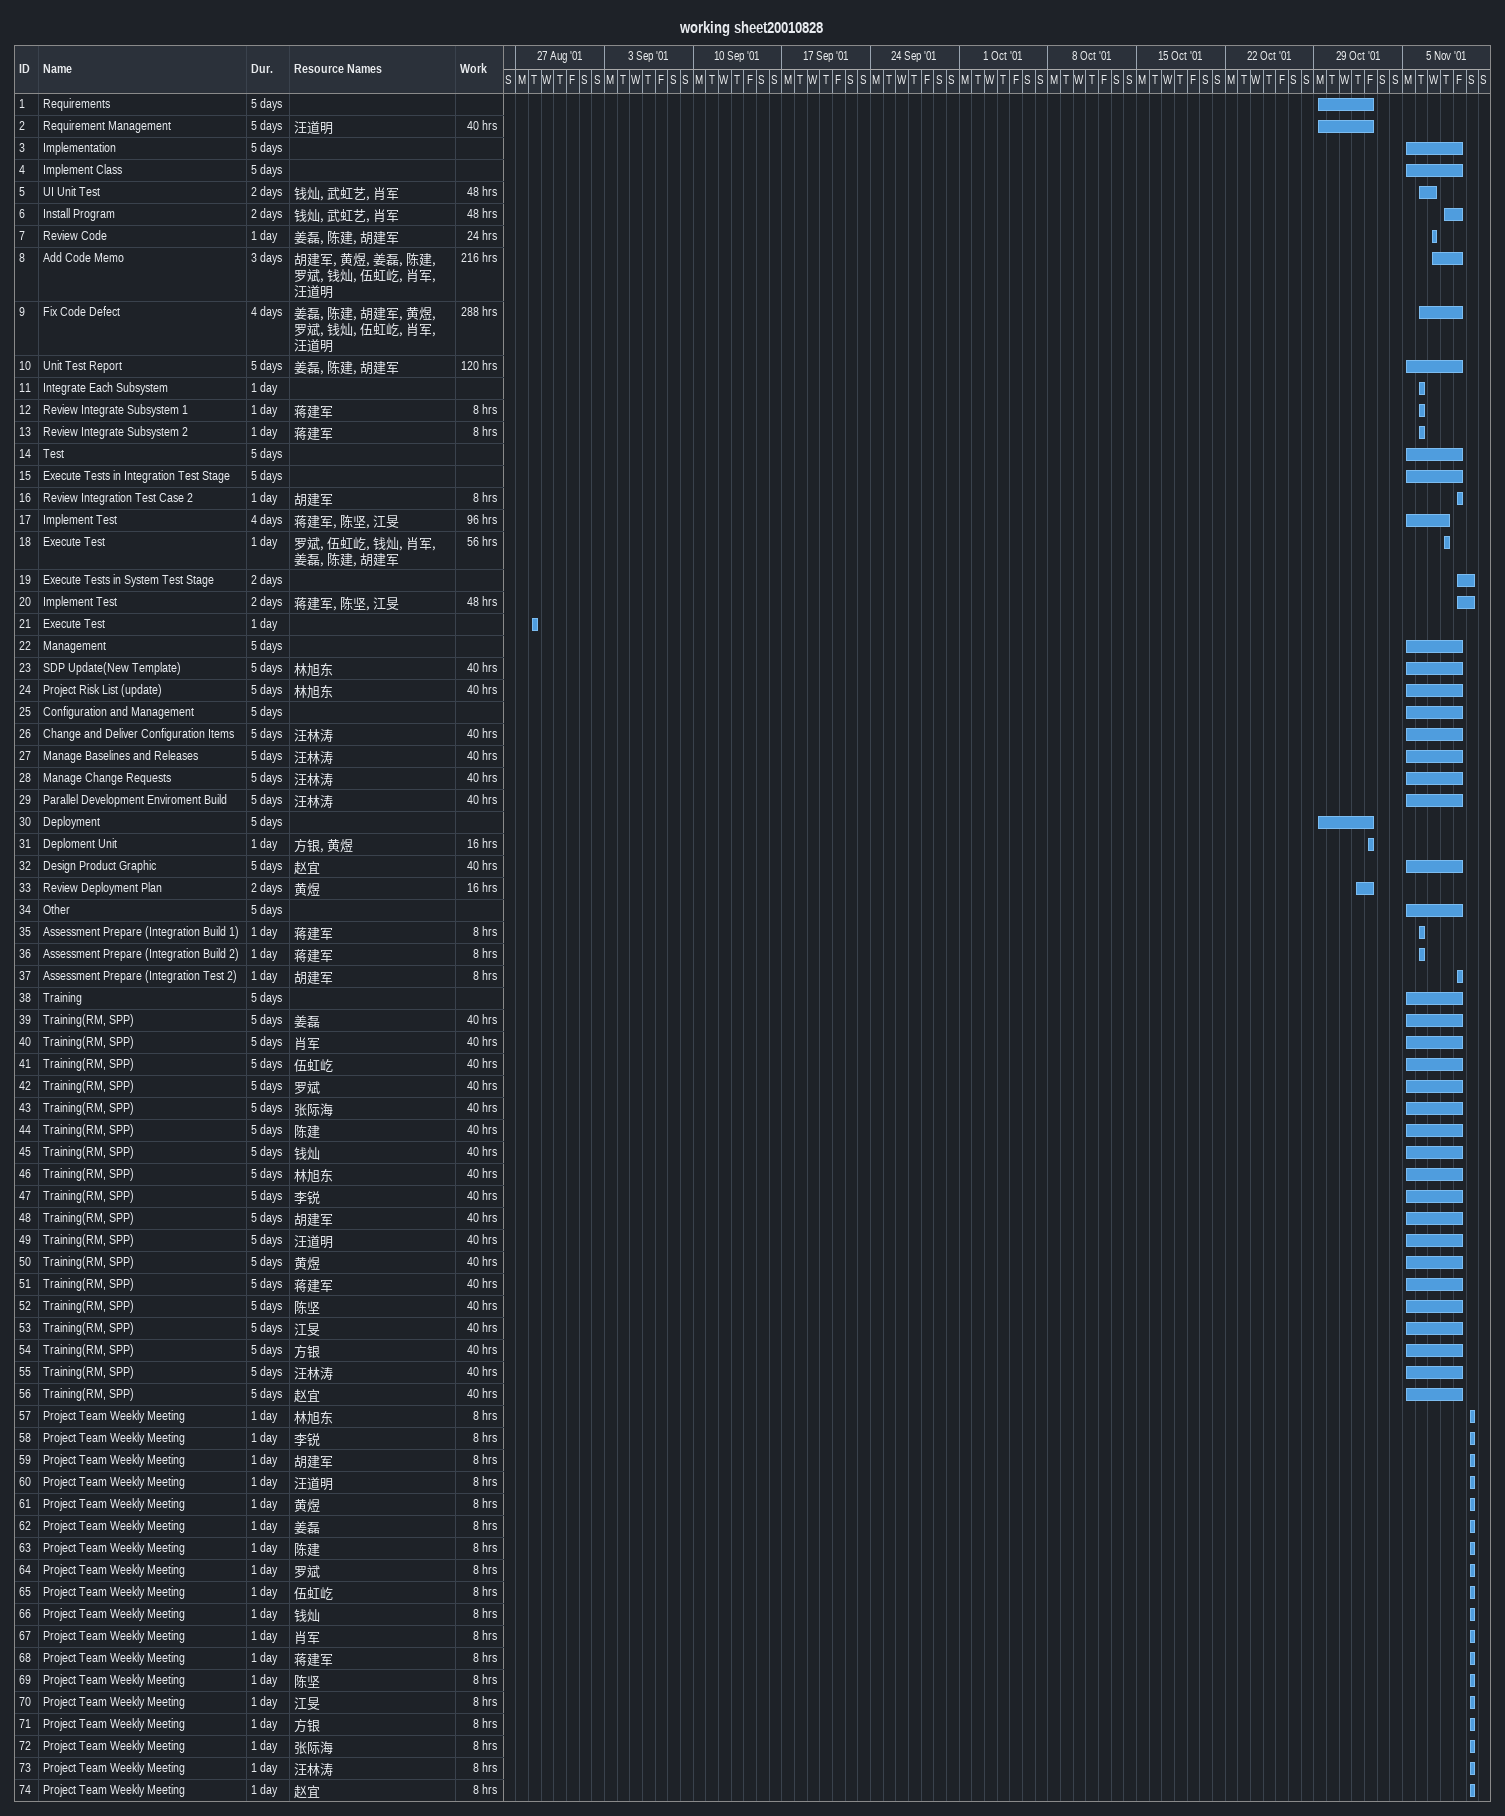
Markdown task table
working sheet20010828

| ID | Task | Duration | Start | Finish | Resources | Work (h) |
|---|---|---|---|---|---|---|
| 1 | Requirements | 5d | 2001-10-29 | 2001-11-02 |  |  |
| 2 | Requirement Management | 5d | 2001-10-29 | 2001-11-02 | 汪道明 | 40 |
| 3 | Implementation | 5d | 2001-11-05 | 2001-11-09 |  |  |
| 4 | Implement Class | 5d | 2001-11-05 | 2001-11-09 |  |  |
| 5 | UI Unit Test | 2d | 2001-11-06 | 2001-11-07 | 钱灿, 武虹艺, 肖军 | 48 |
| 6 | Install Program | 2d | 2001-11-08 | 2001-11-09 | 钱灿, 武虹艺, 肖军 | 48 |
| 7 | Review Code | 1d | 2001-11-07 | 2001-11-07 | 姜磊, 陈建, 胡建军 | 24 |
| 8 | Add Code Memo | 3d | 2001-11-07 | 2001-11-09 | 胡建军, 黄煜, 姜磊, 陈建, 罗斌, 钱灿, 伍虹屹, 肖军, 汪道明 | 216 |
| 9 | Fix Code Defect | 4d | 2001-11-06 | 2001-11-09 | 姜磊, 陈建, 胡建军, 黄煜, 罗斌, 钱灿, 伍虹屹, 肖军, 汪道明 | 288 |
| 10 | Unit Test Report | 5d | 2001-11-05 | 2001-11-09 | 姜磊, 陈建, 胡建军 | 120 |
| 11 | Integrate Each Subsystem | 1d | 2001-11-06 | 2001-11-06 |  |  |
| 12 | Review Integrate Subsystem 1 | 1d | 2001-11-06 | 2001-11-06 | 蒋建军 | 8 |
| 13 | Review Integrate Subsystem 2 | 1d | 2001-11-06 | 2001-11-06 | 蒋建军 | 8 |
| 14 | Test | 5d | 2001-11-05 | 2001-11-09 |  |  |
| 15 | Execute Tests in Integration Test Stage | 5d | 2001-11-05 | 2001-11-09 |  |  |
| 16 | Review Integration Test Case 2 | 1d | 2001-11-09 | 2001-11-09 | 胡建军 | 8 |
| 17 | Implement Test | 4d | 2001-11-05 | 2001-11-08 | 蒋建军, 陈坚, 江旻 | 96 |
| 18 | Execute Test | 1d | 2001-11-08 | 2001-11-08 | 罗斌, 伍虹屹, 钱灿, 肖军, 姜磊, 陈建, 胡建军 | 56 |
| 19 | Execute Tests in System Test Stage | 2d | 2001-11-09 | 2001-11-10 |  |  |
| 20 | Implement Test | 2d | 2001-11-09 | 2001-11-10 | 蒋建军, 陈坚, 江旻 | 48 |
| 21 | Execute Test | 1d | 2001-08-28 | 2001-08-28 |  |  |
| 22 | Management | 5d | 2001-11-05 | 2001-11-09 |  |  |
| 23 | SDP Update(New Template) | 5d | 2001-11-05 | 2001-11-09 | 林旭东 | 40 |
| 24 | Project Risk List (update) | 5d | 2001-11-05 | 2001-11-09 | 林旭东 | 40 |
| 25 | Configuration and Management | 5d | 2001-11-05 | 2001-11-09 |  |  |
| 26 | Change and Deliver Configuration Items | 5d | 2001-11-05 | 2001-11-09 | 汪林涛 | 40 |
| 27 | Manage Baselines and Releases | 5d | 2001-11-05 | 2001-11-09 | 汪林涛 | 40 |
| 28 | Manage Change Requests | 5d | 2001-11-05 | 2001-11-09 | 汪林涛 | 40 |
| 29 | Parallel Development Enviroment Build | 5d | 2001-11-05 | 2001-11-09 | 汪林涛 | 40 |
| 30 | Deployment | 5d | 2001-10-29 | 2001-11-02 |  |  |
| 31 | Deploment Unit | 1d | 2001-11-02 | 2001-11-02 | 方银, 黄煜 | 16 |
| 32 | Design Product Graphic | 5d | 2001-11-05 | 2001-11-09 | 赵宜 | 40 |
| 33 | Review Deployment Plan | 2d | 2001-11-01 | 2001-11-02 | 黄煜 | 16 |
| 34 | Other | 5d | 2001-11-05 | 2001-11-09 |  |  |
| 35 | Assessment Prepare (Integration Build 1) | 1d | 2001-11-06 | 2001-11-06 | 蒋建军 | 8 |
| 36 | Assessment Prepare (Integration Build 2) | 1d | 2001-11-06 | 2001-11-06 | 蒋建军 | 8 |
| 37 | Assessment Prepare (Integration Test 2) | 1d | 2001-11-09 | 2001-11-09 | 胡建军 | 8 |
| 38 | Training | 5d | 2001-11-05 | 2001-11-09 |  |  |
| 39 | Training(RM, SPP) | 5d | 2001-11-05 | 2001-11-09 | 姜磊 | 40 |
| 40 | Training(RM, SPP) | 5d | 2001-11-05 | 2001-11-09 | 肖军 | 40 |
| 41 | Training(RM, SPP) | 5d | 2001-11-05 | 2001-11-09 | 伍虹屹 | 40 |
| 42 | Training(RM, SPP) | 5d | 2001-11-05 | 2001-11-09 | 罗斌 | 40 |
| 43 | Training(RM, SPP) | 5d | 2001-11-05 | 2001-11-09 | 张际海 | 40 |
| 44 | Training(RM, SPP) | 5d | 2001-11-05 | 2001-11-09 | 陈建 | 40 |
| 45 | Training(RM, SPP) | 5d | 2001-11-05 | 2001-11-09 | 钱灿 | 40 |
| 46 | Training(RM, SPP) | 5d | 2001-11-05 | 2001-11-09 | 林旭东 | 40 |
| 47 | Training(RM, SPP) | 5d | 2001-11-05 | 2001-11-09 | 李锐 | 40 |
| 48 | Training(RM, SPP) | 5d | 2001-11-05 | 2001-11-09 | 胡建军 | 40 |
| 49 | Training(RM, SPP) | 5d | 2001-11-05 | 2001-11-09 | 汪道明 | 40 |
| 50 | Training(RM, SPP) | 5d | 2001-11-05 | 2001-11-09 | 黄煜 | 40 |
| 51 | Training(RM, SPP) | 5d | 2001-11-05 | 2001-11-09 | 蒋建军 | 40 |
| 52 | Training(RM, SPP) | 5d | 2001-11-05 | 2001-11-09 | 陈坚 | 40 |
| 53 | Training(RM, SPP) | 5d | 2001-11-05 | 2001-11-09 | 江旻 | 40 |
| 54 | Training(RM, SPP) | 5d | 2001-11-05 | 2001-11-09 | 方银 | 40 |
| 55 | Training(RM, SPP) | 5d | 2001-11-05 | 2001-11-09 | 汪林涛 | 40 |
| 56 | Training(RM, SPP) | 5d | 2001-11-05 | 2001-11-09 | 赵宜 | 40 |
| 57 | Project Team Weekly Meeting | 1d | 2001-11-10 | 2001-11-10 | 林旭东 | 8 |
| 58 | Project Team Weekly Meeting | 1d | 2001-11-10 | 2001-11-10 | 李锐 | 8 |
| 59 | Project Team Weekly Meeting | 1d | 2001-11-10 | 2001-11-10 | 胡建军 | 8 |
| 60 | Project Team Weekly Meeting | 1d | 2001-11-10 | 2001-11-10 | 汪道明 | 8 |
| 61 | Project Team Weekly Meeting | 1d | 2001-11-10 | 2001-11-10 | 黄煜 | 8 |
| 62 | Project Team Weekly Meeting | 1d | 2001-11-10 | 2001-11-10 | 姜磊 | 8 |
| 63 | Project Team Weekly Meeting | 1d | 2001-11-10 | 2001-11-10 | 陈建 | 8 |
| 64 | Project Team Weekly Meeting | 1d | 2001-11-10 | 2001-11-10 | 罗斌 | 8 |
| 65 | Project Team Weekly Meeting | 1d | 2001-11-10 | 2001-11-10 | 伍虹屹 | 8 |
| 66 | Project Team Weekly Meeting | 1d | 2001-11-10 | 2001-11-10 | 钱灿 | 8 |
| 67 | Project Team Weekly Meeting | 1d | 2001-11-10 | 2001-11-10 | 肖军 | 8 |
| 68 | Project Team Weekly Meeting | 1d | 2001-11-10 | 2001-11-10 | 蒋建军 | 8 |
| 69 | Project Team Weekly Meeting | 1d | 2001-11-10 | 2001-11-10 | 陈坚 | 8 |
| 70 | Project Team Weekly Meeting | 1d | 2001-11-10 | 2001-11-10 | 江旻 | 8 |
| 71 | Project Team Weekly Meeting | 1d | 2001-11-10 | 2001-11-10 | 方银 | 8 |
| 72 | Project Team Weekly Meeting | 1d | 2001-11-10 | 2001-11-10 | 张际海 | 8 |
| 73 | Project Team Weekly Meeting | 1d | 2001-11-10 | 2001-11-10 | 汪林涛 | 8 |
| 74 | Project Team Weekly Meeting | 1d | 2001-11-10 | 2001-11-10 | 赵宜 | 8 |
